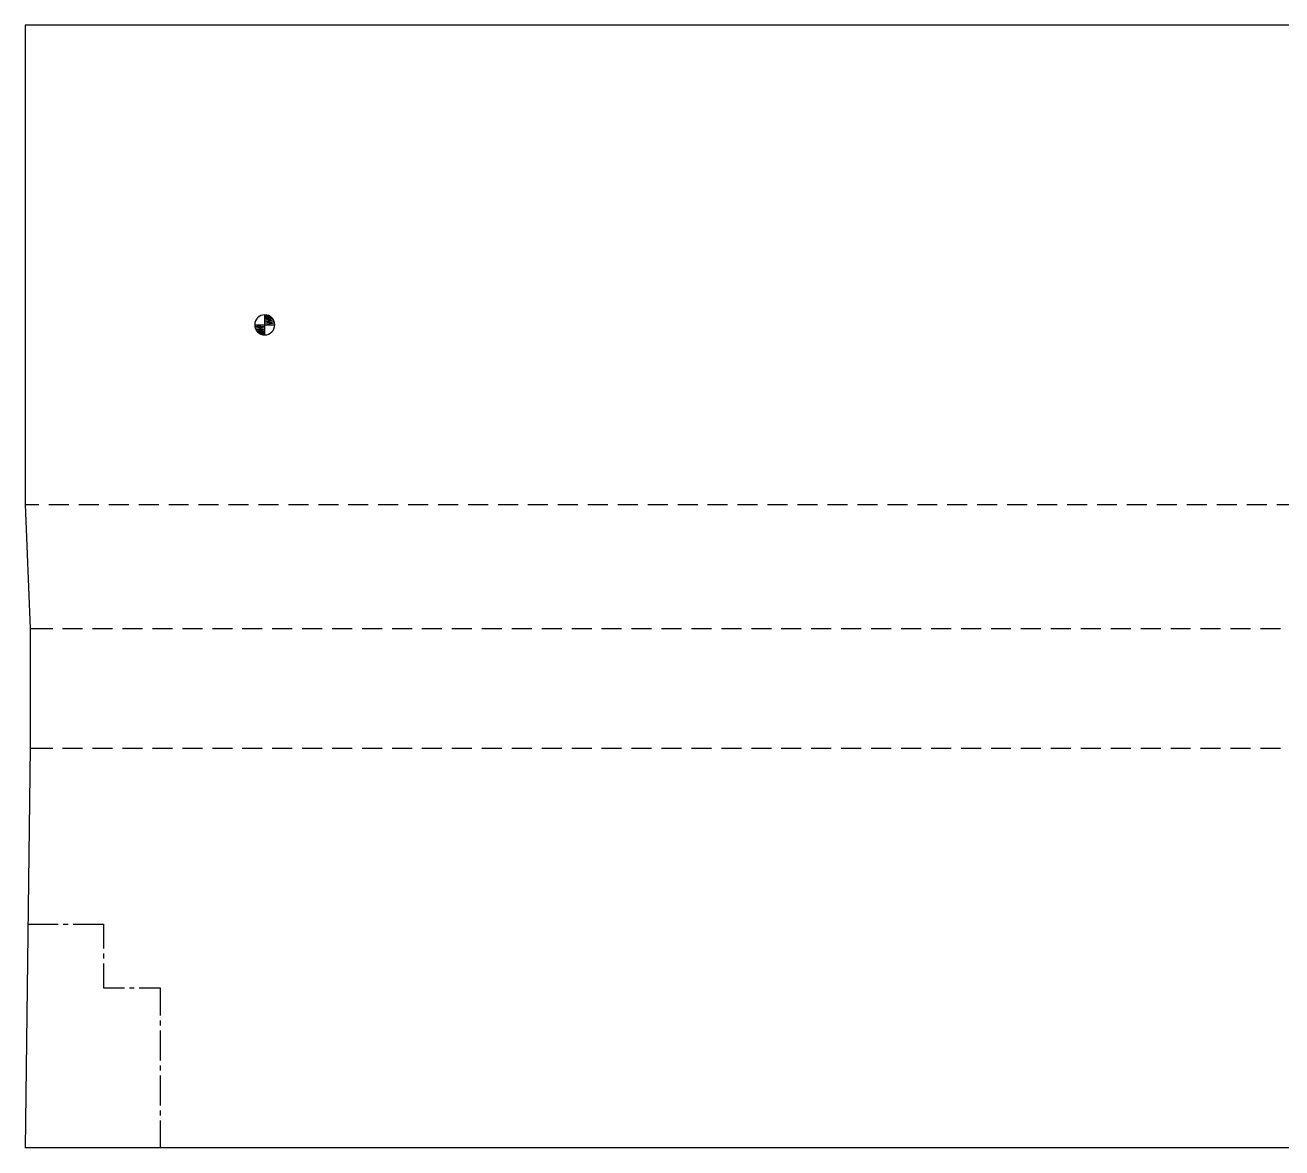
# Model space of a CAD drawing. Header units: millimetres. Extents: x -487 to 1870, y -1112 to 337.
# Drawn here: x -487.2 to -87.5, y -19.8 to 337.2 of the extents above; entities that cross this region are included whole.
import ezdxf

# ---------------------------------------------------------------- set-up
doc = ezdxf.new("R2010")
doc.units = ezdxf.units.MM
doc.header["$MEASUREMENT"] = 0
doc.layers.add('Layer 1', color=7, linetype='Continuous')

msp = doc.modelspace()

# ---------------------------------------------------------------- linework, layer by layer
at = {"layer": 'Layer 1', "lineweight": 30}
msp.add_open_spline([(208.7603, 184.7595), (208.7603, 184.7595), (124.7921, 184.7595), (124.7921, 184.7595), (124.7921, 184.7595), (124.7921, 337.1595), (124.7921, 337.1595), (124.7921, 337.1595), (-487.2421, 337.1595), (-487.2421, 337.1595), (-487.2421, 337.1595), (-487.2421, 184.7595), (-487.2421, 184.7595)], degree=3, knots=[0, 0, 0, 0, 0.25, 0.25, 0.25, 0.5, 0.5, 0.5, 0.75, 0.75, 0.75, 1, 1, 1, 1], dxfattribs=at)
at = {"layer": 'Layer 1', "color": 144, "lineweight": 30}
msp.add_open_spline([(-407.8459, 241.8777), (-407.8459, 240.1184), (-409.2721, 238.6921), (-411.0315, 238.6921), (-412.7908, 238.6921), (-414.2171, 240.1184), (-414.2171, 241.8777), (-414.2171, 243.6371), (-412.7908, 245.0633), (-411.0315, 245.0633), (-409.2721, 245.0633), (-407.8459, 243.6371), (-407.8459, 241.8777)], degree=3, knots=[0, 0, 0, 0, 0.25, 0.25, 0.25, 0.5, 0.5, 0.5, 0.75, 0.75, 0.75, 1, 1, 1, 1], dxfattribs=at)
at = {"layer": 'Layer 1', "color": 144, "lineweight": 0}
for points in [[(-411.0421, 245.0421), (-411.0421, 245.0421), (-410.5552, 245.0421), (-410.5552, 245.0421), (-410.5552, 245.0421), (-411.0421, 245.0633), (-411.0421, 245.0633), (-411.0421, 245.0633), (-411.0421, 245.0421), (-411.0421, 245.0421)], [(-411.0421, 244.9151), (-411.0421, 244.9151), (-411.0421, 245.0421), (-411.0421, 245.0421), (-411.0421, 245.0421), (-410.5552, 245.0421), (-410.5552, 245.0421), (-410.5552, 245.0421), (-411.0421, 244.9151), (-411.0421, 244.9151)], [(-411.0421, 244.9151), (-411.0421, 244.9151), (-410.0684, 244.9151), (-410.0684, 244.9151), (-410.0684, 244.9151), (-410.5552, 245.0421), (-410.5552, 245.0421), (-410.5552, 245.0421), (-411.0421, 244.9151), (-411.0421, 244.9151)], [(-409.6027, 244.7246), (-409.6027, 244.7246), (-411.0421, 244.7246), (-411.0421, 244.7246), (-411.0421, 244.7246), (-410.0684, 244.9151), (-410.0684, 244.9151), (-410.0684, 244.9151), (-409.6027, 244.7246), (-409.6027, 244.7246)], [(-411.0421, 244.7246), (-411.0421, 244.7246), (-410.0684, 244.9151), (-410.0684, 244.9151), (-410.0684, 244.9151), (-411.0421, 244.9151), (-411.0421, 244.9151), (-411.0421, 244.9151), (-411.0421, 244.7246), (-411.0421, 244.7246)], [(-409.1794, 244.4706), (-409.1794, 244.4706), (-411.0421, 244.4706), (-411.0421, 244.4706), (-411.0421, 244.4706), (-409.6027, 244.7246), (-409.6027, 244.7246), (-409.6027, 244.7246), (-409.1794, 244.4706), (-409.1794, 244.4706)], [(-411.0421, 244.4706), (-411.0421, 244.4706), (-409.6027, 244.7246), (-409.6027, 244.7246), (-409.6027, 244.7246), (-411.0421, 244.7246), (-411.0421, 244.7246), (-411.0421, 244.7246), (-411.0421, 244.4706), (-411.0421, 244.4706)], [(-408.7984, 244.132), (-408.7984, 244.132), (-411.0421, 244.132), (-411.0421, 244.132), (-411.0421, 244.132), (-409.1794, 244.4706), (-409.1794, 244.4706), (-409.1794, 244.4706), (-408.7984, 244.132), (-408.7984, 244.132)], [(-411.0421, 244.132), (-411.0421, 244.132), (-409.1794, 244.4706), (-409.1794, 244.4706), (-409.1794, 244.4706), (-411.0421, 244.4706), (-411.0421, 244.4706), (-411.0421, 244.4706), (-411.0421, 244.132), (-411.0421, 244.132)], [(-408.4809, 243.7721), (-408.4809, 243.7721), (-411.0421, 243.7721), (-411.0421, 243.7721), (-411.0421, 243.7721), (-408.7984, 244.132), (-408.7984, 244.132), (-408.7984, 244.132), (-408.4809, 243.7721), (-408.4809, 243.7721)], [(-411.0421, 243.7721), (-411.0421, 243.7721), (-408.7984, 244.132), (-408.7984, 244.132), (-408.7984, 244.132), (-411.0421, 244.132), (-411.0421, 244.132), (-411.0421, 244.132), (-411.0421, 243.7721), (-411.0421, 243.7721)], [(-414.1747, 241.4015), (-414.1747, 241.4015), (-411.0421, 241.8883), (-411.0421, 241.8883), (-411.0421, 241.8883), (-414.2171, 241.8883), (-414.2171, 241.8883), (-414.2171, 241.8883), (-414.1747, 241.4015), (-414.1747, 241.4015)], [(-411.0421, 241.4015), (-411.0421, 241.4015), (-414.1747, 241.4015), (-414.1747, 241.4015), (-414.1747, 241.4015), (-411.0421, 241.8883), (-411.0421, 241.8883), (-411.0421, 241.8883), (-411.0421, 241.4015), (-411.0421, 241.4015)], [(-414.0689, 240.9146), (-414.0689, 240.9146), (-411.0421, 241.4015), (-411.0421, 241.4015), (-411.0421, 241.4015), (-414.1747, 241.4015), (-414.1747, 241.4015), (-414.1747, 241.4015), (-414.0689, 240.9146), (-414.0689, 240.9146)], [(-411.0421, 240.9146), (-411.0421, 240.9146), (-414.0689, 240.9146), (-414.0689, 240.9146), (-414.0689, 240.9146), (-411.0421, 241.4015), (-411.0421, 241.4015), (-411.0421, 241.4015), (-411.0421, 240.9146), (-411.0421, 240.9146)], [(-413.8784, 240.449), (-413.8784, 240.449), (-411.0421, 240.9146), (-411.0421, 240.9146), (-411.0421, 240.9146), (-414.0689, 240.9146), (-414.0689, 240.9146), (-414.0689, 240.9146), (-413.8784, 240.449), (-413.8784, 240.449)], [(-411.0421, 240.449), (-411.0421, 240.449), (-413.8784, 240.449), (-413.8784, 240.449), (-413.8784, 240.449), (-411.0421, 240.9146), (-411.0421, 240.9146), (-411.0421, 240.9146), (-411.0421, 240.449), (-411.0421, 240.449)], [(-413.6244, 240.0256), (-413.6244, 240.0256), (-411.0421, 240.449), (-411.0421, 240.449), (-411.0421, 240.449), (-413.8784, 240.449), (-413.8784, 240.449), (-413.8784, 240.449), (-413.6244, 240.0256), (-413.6244, 240.0256)], [(-411.0421, 240.0256), (-411.0421, 240.0256), (-413.6244, 240.0256), (-413.6244, 240.0256), (-413.6244, 240.0256), (-411.0421, 240.449), (-411.0421, 240.449), (-411.0421, 240.449), (-411.0421, 240.0256), (-411.0421, 240.0256)], [(-413.2857, 239.6446), (-413.2857, 239.6446), (-411.0421, 240.0256), (-411.0421, 240.0256), (-411.0421, 240.0256), (-413.6244, 240.0256), (-413.6244, 240.0256), (-413.6244, 240.0256), (-413.2857, 239.6446), (-413.2857, 239.6446)], [(-411.0421, 239.6446), (-411.0421, 239.6446), (-413.2857, 239.6446), (-413.2857, 239.6446), (-413.2857, 239.6446), (-411.0421, 240.0256), (-411.0421, 240.0256), (-411.0421, 240.0256), (-411.0421, 239.6446), (-411.0421, 239.6446)], [(-408.2269, 243.3488), (-408.2269, 243.3488), (-411.0421, 243.3488), (-411.0421, 243.3488), (-411.0421, 243.3488), (-408.4809, 243.7721), (-408.4809, 243.7721), (-408.4809, 243.7721), (-408.2269, 243.3488), (-408.2269, 243.3488)], [(-411.0421, 243.3488), (-411.0421, 243.3488), (-408.4809, 243.7721), (-408.4809, 243.7721), (-408.4809, 243.7721), (-411.0421, 243.7721), (-411.0421, 243.7721), (-411.0421, 243.7721), (-411.0421, 243.3488), (-411.0421, 243.3488)], [(-408.0364, 242.8831), (-408.0364, 242.8831), (-411.0421, 242.8831), (-411.0421, 242.8831), (-411.0421, 242.8831), (-408.2269, 243.3488), (-408.2269, 243.3488), (-408.2269, 243.3488), (-408.0364, 242.8831), (-408.0364, 242.8831)], [(-411.0421, 242.8831), (-411.0421, 242.8831), (-408.2269, 243.3488), (-408.2269, 243.3488), (-408.2269, 243.3488), (-411.0421, 243.3488), (-411.0421, 243.3488), (-411.0421, 243.3488), (-411.0421, 242.8831), (-411.0421, 242.8831)], [(-407.9094, 242.3963), (-407.9094, 242.3963), (-411.0421, 242.3963), (-411.0421, 242.3963), (-411.0421, 242.3963), (-408.0364, 242.8831), (-408.0364, 242.8831), (-408.0364, 242.8831), (-407.9094, 242.3963), (-407.9094, 242.3963)], [(-411.0421, 242.3963), (-411.0421, 242.3963), (-408.0364, 242.8831), (-408.0364, 242.8831), (-408.0364, 242.8831), (-411.0421, 242.8831), (-411.0421, 242.8831), (-411.0421, 242.8831), (-411.0421, 242.3963), (-411.0421, 242.3963)], [(-407.8671, 241.8883), (-407.8671, 241.8883), (-411.0421, 241.8883), (-411.0421, 241.8883), (-411.0421, 241.8883), (-407.9094, 242.3963), (-407.9094, 242.3963), (-407.9094, 242.3963), (-407.8671, 241.8883), (-407.8671, 241.8883)], [(-411.0421, 241.8883), (-411.0421, 241.8883), (-407.9094, 242.3963), (-407.9094, 242.3963), (-407.9094, 242.3963), (-411.0421, 242.3963), (-411.0421, 242.3963), (-411.0421, 242.3963), (-411.0421, 241.8883), (-411.0421, 241.8883)], [(-412.9047, 239.3271), (-412.9047, 239.3271), (-411.0421, 239.6446), (-411.0421, 239.6446), (-411.0421, 239.6446), (-413.2857, 239.6446), (-413.2857, 239.6446), (-413.2857, 239.6446), (-412.9047, 239.3271), (-412.9047, 239.3271)], [(-411.0421, 239.3271), (-411.0421, 239.3271), (-412.9047, 239.3271), (-412.9047, 239.3271), (-412.9047, 239.3271), (-411.0421, 239.6446), (-411.0421, 239.6446), (-411.0421, 239.6446), (-411.0421, 239.3271), (-411.0421, 239.3271)], [(-412.4814, 239.0731), (-412.4814, 239.0731), (-411.0421, 239.3271), (-411.0421, 239.3271), (-411.0421, 239.3271), (-412.9047, 239.3271), (-412.9047, 239.3271), (-412.9047, 239.3271), (-412.4814, 239.0731), (-412.4814, 239.0731)], [(-411.0421, 239.0731), (-411.0421, 239.0731), (-412.4814, 239.0731), (-412.4814, 239.0731), (-412.4814, 239.0731), (-411.0421, 239.3271), (-411.0421, 239.3271), (-411.0421, 239.3271), (-411.0421, 239.0731), (-411.0421, 239.0731)], [(-412.0369, 238.8826), (-412.0369, 238.8826), (-411.0421, 239.0731), (-411.0421, 239.0731), (-411.0421, 239.0731), (-412.4814, 239.0731), (-412.4814, 239.0731), (-412.4814, 239.0731), (-412.0369, 238.8826), (-412.0369, 238.8826)], [(-411.0421, 238.8826), (-411.0421, 238.8826), (-412.0369, 238.8826), (-412.0369, 238.8826), (-412.0369, 238.8826), (-411.0421, 239.0731), (-411.0421, 239.0731), (-411.0421, 239.0731), (-411.0421, 238.8826), (-411.0421, 238.8826)], [(-411.5501, 238.7556), (-411.5501, 238.7556), (-411.0421, 238.8826), (-411.0421, 238.8826), (-411.0421, 238.8826), (-412.0369, 238.8826), (-412.0369, 238.8826), (-412.0369, 238.8826), (-411.5501, 238.7556), (-411.5501, 238.7556)], [(-411.0421, 238.7556), (-411.0421, 238.7556), (-411.5501, 238.7556), (-411.5501, 238.7556), (-411.5501, 238.7556), (-411.0421, 238.8826), (-411.0421, 238.8826), (-411.0421, 238.8826), (-411.0421, 238.7556), (-411.0421, 238.7556)], [(-411.0421, 238.7133), (-411.0421, 238.7133), (-411.0421, 238.7556), (-411.0421, 238.7556), (-411.0421, 238.7556), (-411.5501, 238.7556), (-411.5501, 238.7556), (-411.5501, 238.7556), (-411.0421, 238.7133), (-411.0421, 238.7133)]]:
    msp.add_open_spline(points, degree=3, knots=[0, 0, 0, 0, 0.33333333, 0.33333333, 0.33333333, 0.66666667, 0.66666667, 0.66666667, 1, 1, 1, 1], dxfattribs=at)
at = {"layer": 'Layer 1', "color": 144, "lineweight": 25}
for points in [[(-411.0421, 238.7133), (-411.0421, 238.7133), (-411.0421, 245.0633), (-411.0421, 245.0633)], [(-414.2171, 241.8883), (-414.2171, 241.8883), (-407.8671, 241.8883), (-407.8671, 241.8883)]]:
    msp.add_open_spline(points, degree=3, dxfattribs=at)
at = {"layer": 'Layer 1', "color": 5, "lineweight": 30}
for points in [[(-487.2421, 184.7595), (-487.2421, 184.7595), (-482.8606, 184.7595), (-482.8606, 184.7595)], [(-479.6856, 184.7595), (-479.6856, 184.7595), (-473.3356, 184.7595), (-473.3356, 184.7595)], [(-470.1606, 184.7595), (-470.1606, 184.7595), (-463.8106, 184.7595), (-463.8106, 184.7595)], [(-460.6356, 184.7595), (-460.6356, 184.7595), (-454.2856, 184.7595), (-454.2856, 184.7595)], [(-451.1106, 184.7595), (-451.1106, 184.7595), (-444.7606, 184.7595), (-444.7606, 184.7595)], [(-441.5856, 184.7595), (-441.5856, 184.7595), (-435.2356, 184.7595), (-435.2356, 184.7595)], [(-432.0606, 184.7595), (-432.0606, 184.7595), (-425.7106, 184.7595), (-425.7106, 184.7595)], [(-422.5356, 184.7595), (-422.5356, 184.7595), (-416.1856, 184.7595), (-416.1856, 184.7595)], [(-413.0106, 184.7595), (-413.0106, 184.7595), (-406.6606, 184.7595), (-406.6606, 184.7595)], [(-403.4856, 184.7595), (-403.4856, 184.7595), (-397.1356, 184.7595), (-397.1356, 184.7595)], [(-393.9606, 184.7595), (-393.9606, 184.7595), (-387.6106, 184.7595), (-387.6106, 184.7595)], [(-384.4356, 184.7595), (-384.4356, 184.7595), (-378.0856, 184.7595), (-378.0856, 184.7595)], [(-374.9106, 184.7595), (-374.9106, 184.7595), (-368.5606, 184.7595), (-368.5606, 184.7595)], [(-365.3856, 184.7595), (-365.3856, 184.7595), (-359.0356, 184.7595), (-359.0356, 184.7595)], [(-355.8606, 184.7595), (-355.8606, 184.7595), (-349.5106, 184.7595), (-349.5106, 184.7595)], [(-346.3356, 184.7595), (-346.3356, 184.7595), (-339.9856, 184.7595), (-339.9856, 184.7595)], [(-336.8106, 184.7595), (-336.8106, 184.7595), (-330.4606, 184.7595), (-330.4606, 184.7595)], [(-327.2856, 184.7595), (-327.2856, 184.7595), (-320.9356, 184.7595), (-320.9356, 184.7595)], [(-317.7606, 184.7595), (-317.7606, 184.7595), (-311.4106, 184.7595), (-311.4106, 184.7595)], [(-308.2356, 184.7595), (-308.2356, 184.7595), (-301.8856, 184.7595), (-301.8856, 184.7595)], [(-298.7106, 184.7595), (-298.7106, 184.7595), (-292.3606, 184.7595), (-292.3606, 184.7595)], [(-289.1856, 184.7595), (-289.1856, 184.7595), (-282.8356, 184.7595), (-282.8356, 184.7595)], [(-279.6606, 184.7595), (-279.6606, 184.7595), (-273.3106, 184.7595), (-273.3106, 184.7595)], [(-270.1356, 184.7595), (-270.1356, 184.7595), (-263.7856, 184.7595), (-263.7856, 184.7595)], [(-260.6106, 184.7595), (-260.6106, 184.7595), (-254.2606, 184.7595), (-254.2606, 184.7595)], [(-251.0856, 184.7595), (-251.0856, 184.7595), (-244.7144, 184.7595), (-244.7144, 184.7595)], [(-241.5394, 184.7595), (-241.5394, 184.7595), (-235.1894, 184.7595), (-235.1894, 184.7595)], [(-232.0144, 184.7595), (-232.0144, 184.7595), (-225.6644, 184.7595), (-225.6644, 184.7595)], [(-222.4894, 184.7595), (-222.4894, 184.7595), (-216.1394, 184.7595), (-216.1394, 184.7595)], [(-212.9644, 184.7595), (-212.9644, 184.7595), (-206.6144, 184.7595), (-206.6144, 184.7595)], [(-203.4394, 184.7595), (-203.4394, 184.7595), (-197.0894, 184.7595), (-197.0894, 184.7595)], [(-193.9144, 184.7595), (-193.9144, 184.7595), (-187.5644, 184.7595), (-187.5644, 184.7595)], [(-184.3894, 184.7595), (-184.3894, 184.7595), (-178.0394, 184.7595), (-178.0394, 184.7595)], [(-174.8644, 184.7595), (-174.8644, 184.7595), (-168.5144, 184.7595), (-168.5144, 184.7595)], [(-165.3394, 184.7595), (-165.3394, 184.7595), (-158.9894, 184.7595), (-158.9894, 184.7595)], [(-155.8144, 184.7595), (-155.8144, 184.7595), (-149.4644, 184.7595), (-149.4644, 184.7595)], [(-146.2894, 184.7595), (-146.2894, 184.7595), (-139.9394, 184.7595), (-139.9394, 184.7595)], [(-136.7644, 184.7595), (-136.7644, 184.7595), (-130.4144, 184.7595), (-130.4144, 184.7595)], [(-127.2394, 184.7595), (-127.2394, 184.7595), (-120.8894, 184.7595), (-120.8894, 184.7595)], [(-117.7144, 184.7595), (-117.7144, 184.7595), (-111.3644, 184.7595), (-111.3644, 184.7595)], [(-108.1894, 184.7595), (-108.1894, 184.7595), (-101.8394, 184.7595), (-101.8394, 184.7595)], [(-98.6644, 184.7595), (-98.6644, 184.7595), (-92.3144, 184.7595), (-92.3144, 184.7595)], [(-89.1394, 184.7595), (-89.1394, 184.7595), (-82.7894, 184.7595), (-82.7894, 184.7595)], [(-485.6546, 145.3683), (-485.6546, 145.3683), (-478.4791, 145.3683), (-478.4791, 145.3683)], [(-475.3041, 145.3683), (-475.3041, 145.3683), (-468.9541, 145.3683), (-468.9541, 145.3683)], [(-465.7791, 145.3683), (-465.7791, 145.3683), (-459.4291, 145.3683), (-459.4291, 145.3683)], [(-456.2541, 145.3683), (-456.2541, 145.3683), (-449.9041, 145.3683), (-449.9041, 145.3683)], [(-446.7291, 145.3683), (-446.7291, 145.3683), (-440.3791, 145.3683), (-440.3791, 145.3683)], [(-437.2041, 145.3683), (-437.2041, 145.3683), (-430.8541, 145.3683), (-430.8541, 145.3683)], [(-427.6791, 145.3683), (-427.6791, 145.3683), (-421.3291, 145.3683), (-421.3291, 145.3683)], [(-418.1541, 145.3683), (-418.1541, 145.3683), (-411.8041, 145.3683), (-411.8041, 145.3683)], [(-408.6291, 145.3683), (-408.6291, 145.3683), (-402.2791, 145.3683), (-402.2791, 145.3683)], [(-399.1041, 145.3683), (-399.1041, 145.3683), (-392.7541, 145.3683), (-392.7541, 145.3683)], [(-389.5791, 145.3683), (-389.5791, 145.3683), (-383.2291, 145.3683), (-383.2291, 145.3683)], [(-380.0541, 145.3683), (-380.0541, 145.3683), (-373.7041, 145.3683), (-373.7041, 145.3683)], [(-370.5291, 145.3683), (-370.5291, 145.3683), (-364.1791, 145.3683), (-364.1791, 145.3683)], [(-361.0041, 145.3683), (-361.0041, 145.3683), (-354.6541, 145.3683), (-354.6541, 145.3683)], [(-351.4791, 145.3683), (-351.4791, 145.3683), (-345.1291, 145.3683), (-345.1291, 145.3683)], [(-341.9541, 145.3683), (-341.9541, 145.3683), (-335.6041, 145.3683), (-335.6041, 145.3683)], [(-332.4291, 145.3683), (-332.4291, 145.3683), (-326.0791, 145.3683), (-326.0791, 145.3683)], [(-322.9041, 145.3683), (-322.9041, 145.3683), (-316.5541, 145.3683), (-316.5541, 145.3683)], [(-313.3791, 145.3683), (-313.3791, 145.3683), (-307.0291, 145.3683), (-307.0291, 145.3683)], [(-303.8541, 145.3683), (-303.8541, 145.3683), (-297.5041, 145.3683), (-297.5041, 145.3683)], [(-294.3291, 145.3683), (-294.3291, 145.3683), (-287.9791, 145.3683), (-287.9791, 145.3683)], [(-284.8041, 145.3683), (-284.8041, 145.3683), (-278.4541, 145.3683), (-278.4541, 145.3683)], [(-275.2791, 145.3683), (-275.2791, 145.3683), (-268.9291, 145.3683), (-268.9291, 145.3683)], [(-265.7541, 145.3683), (-265.7541, 145.3683), (-259.4041, 145.3683), (-259.4041, 145.3683)], [(-256.2291, 145.3683), (-256.2291, 145.3683), (-249.8791, 145.3683), (-249.8791, 145.3683)], [(-246.7041, 145.3683), (-246.7041, 145.3683), (-240.3541, 145.3683), (-240.3541, 145.3683)], [(-237.1791, 145.3683), (-237.1791, 145.3683), (-230.8291, 145.3683), (-230.8291, 145.3683)], [(-227.6541, 145.3683), (-227.6541, 145.3683), (-221.3041, 145.3683), (-221.3041, 145.3683)], [(-218.1291, 145.3683), (-218.1291, 145.3683), (-211.7791, 145.3683), (-211.7791, 145.3683)], [(-208.6041, 145.3683), (-208.6041, 145.3683), (-202.2329, 145.3683), (-202.2329, 145.3683)], [(-199.0579, 145.3683), (-199.0579, 145.3683), (-192.7079, 145.3683), (-192.7079, 145.3683)], [(-189.5329, 145.3683), (-189.5329, 145.3683), (-183.1829, 145.3683), (-183.1829, 145.3683)], [(-180.0079, 145.3683), (-180.0079, 145.3683), (-173.6579, 145.3683), (-173.6579, 145.3683)], [(-170.4829, 145.3683), (-170.4829, 145.3683), (-164.1329, 145.3683), (-164.1329, 145.3683)], [(-160.9579, 145.3683), (-160.9579, 145.3683), (-154.6079, 145.3683), (-154.6079, 145.3683)], [(-151.4329, 145.3683), (-151.4329, 145.3683), (-145.0829, 145.3683), (-145.0829, 145.3683)], [(-141.9079, 145.3683), (-141.9079, 145.3683), (-135.5579, 145.3683), (-135.5579, 145.3683)], [(-132.3829, 145.3683), (-132.3829, 145.3683), (-126.0329, 145.3683), (-126.0329, 145.3683)], [(-122.8579, 145.3683), (-122.8579, 145.3683), (-116.5079, 145.3683), (-116.5079, 145.3683)], [(-113.3329, 145.3683), (-113.3329, 145.3683), (-106.9829, 145.3683), (-106.9829, 145.3683)], [(-103.8079, 145.3683), (-103.8079, 145.3683), (-97.4579, 145.3683), (-97.4579, 145.3683)], [(-94.2829, 145.3683), (-94.2829, 145.3683), (-87.9329, 145.3683), (-87.9329, 145.3683)], [(-485.6546, 107.2683), (-485.6546, 107.2683), (-478.4791, 107.2683), (-478.4791, 107.2683)], [(-475.3041, 107.2683), (-475.3041, 107.2683), (-468.9541, 107.2683), (-468.9541, 107.2683)], [(-465.7791, 107.2683), (-465.7791, 107.2683), (-459.4291, 107.2683), (-459.4291, 107.2683)], [(-456.2541, 107.2683), (-456.2541, 107.2683), (-449.9041, 107.2683), (-449.9041, 107.2683)], [(-446.7291, 107.2683), (-446.7291, 107.2683), (-440.3791, 107.2683), (-440.3791, 107.2683)], [(-437.2041, 107.2683), (-437.2041, 107.2683), (-430.8541, 107.2683), (-430.8541, 107.2683)], [(-427.6791, 107.2683), (-427.6791, 107.2683), (-421.3291, 107.2683), (-421.3291, 107.2683)], [(-418.1541, 107.2683), (-418.1541, 107.2683), (-411.8041, 107.2683), (-411.8041, 107.2683)], [(-408.6291, 107.2683), (-408.6291, 107.2683), (-402.2791, 107.2683), (-402.2791, 107.2683)], [(-399.1041, 107.2683), (-399.1041, 107.2683), (-392.7541, 107.2683), (-392.7541, 107.2683)], [(-389.5791, 107.2683), (-389.5791, 107.2683), (-383.2291, 107.2683), (-383.2291, 107.2683)], [(-380.0541, 107.2683), (-380.0541, 107.2683), (-373.7041, 107.2683), (-373.7041, 107.2683)], [(-370.5291, 107.2683), (-370.5291, 107.2683), (-364.1791, 107.2683), (-364.1791, 107.2683)], [(-361.0041, 107.2683), (-361.0041, 107.2683), (-354.6541, 107.2683), (-354.6541, 107.2683)], [(-351.4791, 107.2683), (-351.4791, 107.2683), (-345.1291, 107.2683), (-345.1291, 107.2683)], [(-341.9541, 107.2683), (-341.9541, 107.2683), (-335.6041, 107.2683), (-335.6041, 107.2683)], [(-332.4291, 107.2683), (-332.4291, 107.2683), (-326.0791, 107.2683), (-326.0791, 107.2683)], [(-322.9041, 107.2683), (-322.9041, 107.2683), (-316.5541, 107.2683), (-316.5541, 107.2683)], [(-313.3791, 107.2683), (-313.3791, 107.2683), (-307.0291, 107.2683), (-307.0291, 107.2683)], [(-303.8541, 107.2683), (-303.8541, 107.2683), (-297.5041, 107.2683), (-297.5041, 107.2683)], [(-294.3291, 107.2683), (-294.3291, 107.2683), (-287.9791, 107.2683), (-287.9791, 107.2683)], [(-284.8041, 107.2683), (-284.8041, 107.2683), (-278.4541, 107.2683), (-278.4541, 107.2683)], [(-275.2791, 107.2683), (-275.2791, 107.2683), (-268.9291, 107.2683), (-268.9291, 107.2683)], [(-265.7541, 107.2683), (-265.7541, 107.2683), (-259.4041, 107.2683), (-259.4041, 107.2683)], [(-256.2291, 107.2683), (-256.2291, 107.2683), (-249.8791, 107.2683), (-249.8791, 107.2683)], [(-246.7041, 107.2683), (-246.7041, 107.2683), (-240.3541, 107.2683), (-240.3541, 107.2683)], [(-237.1791, 107.2683), (-237.1791, 107.2683), (-230.8291, 107.2683), (-230.8291, 107.2683)], [(-227.6541, 107.2683), (-227.6541, 107.2683), (-221.3041, 107.2683), (-221.3041, 107.2683)], [(-218.1291, 107.2683), (-218.1291, 107.2683), (-211.7791, 107.2683), (-211.7791, 107.2683)], [(-208.6041, 107.2683), (-208.6041, 107.2683), (-202.2329, 107.2683), (-202.2329, 107.2683)], [(-199.0579, 107.2683), (-199.0579, 107.2683), (-192.7079, 107.2683), (-192.7079, 107.2683)], [(-189.5329, 107.2683), (-189.5329, 107.2683), (-183.1829, 107.2683), (-183.1829, 107.2683)], [(-180.0079, 107.2683), (-180.0079, 107.2683), (-173.6579, 107.2683), (-173.6579, 107.2683)], [(-170.4829, 107.2683), (-170.4829, 107.2683), (-164.1329, 107.2683), (-164.1329, 107.2683)], [(-160.9579, 107.2683), (-160.9579, 107.2683), (-154.6079, 107.2683), (-154.6079, 107.2683)], [(-151.4329, 107.2683), (-151.4329, 107.2683), (-145.0829, 107.2683), (-145.0829, 107.2683)], [(-141.9079, 107.2683), (-141.9079, 107.2683), (-135.5579, 107.2683), (-135.5579, 107.2683)], [(-132.3829, 107.2683), (-132.3829, 107.2683), (-126.0329, 107.2683), (-126.0329, 107.2683)], [(-122.8579, 107.2683), (-122.8579, 107.2683), (-116.5079, 107.2683), (-116.5079, 107.2683)], [(-113.3329, 107.2683), (-113.3329, 107.2683), (-106.9829, 107.2683), (-106.9829, 107.2683)], [(-103.8079, 107.2683), (-103.8079, 107.2683), (-97.4579, 107.2683), (-97.4579, 107.2683)], [(-94.2829, 107.2683), (-94.2829, 107.2683), (-87.9329, 107.2683), (-87.9329, 107.2683)], [(-486.3531, 51.4095), (-486.3531, 51.4095), (-476.7011, 51.4095), (-476.7011, 51.4095)], [(-475.1136, 51.4095), (-475.1136, 51.4095), (-473.5261, 51.4095), (-473.5261, 51.4095)], [(-471.9386, 51.4095), (-471.9386, 51.4095), (-462.3077, 51.4095), (-462.3077, 51.4095)], [(-462.3077, 51.4095), (-462.3077, 51.4095), (-462.3077, 43.6201), (-462.3077, 43.6201)], [(-462.3077, 42.0326), (-462.3077, 42.0326), (-462.3077, 40.4451), (-462.3077, 40.4451)], [(-462.3077, 38.8576), (-462.3077, 38.8576), (-462.3077, 31.0683), (-462.3077, 31.0683)], [(-462.3077, 31.0683), (-462.3077, 31.0683), (-455.6826, 31.0683), (-455.6826, 31.0683)], [(-454.0951, 31.0683), (-454.0951, 31.0683), (-452.5076, 31.0683), (-452.5076, 31.0683)], [(-450.9201, 31.0683), (-450.9201, 31.0683), (-444.3161, 31.0683), (-444.3161, 31.0683)], [(-444.3161, 31.0683), (-444.3161, 31.0683), (-444.3161, 22.3265), (-444.3161, 22.3265)], [(-444.3161, 20.739), (-444.3161, 20.739), (-444.3161, 19.1515), (-444.3161, 19.1515)], [(-444.3161, 17.564), (-444.3161, 17.564), (-444.3161, 8.039), (-444.3161, 8.039)], [(-444.3161, 6.4515), (-444.3161, 6.4515), (-444.3161, 4.864), (-444.3161, 4.864)], [(-444.3161, 3.2765), (-444.3161, 3.2765), (-444.3161, -6.2485), (-444.3161, -6.2485)], [(-444.3161, -7.836), (-444.3161, -7.836), (-444.3161, -9.4235), (-444.3161, -9.4235)], [(-444.3161, -11.011), (-444.3161, -11.011), (-444.3161, -19.7529), (-444.3161, -19.7529)]]:
    msp.add_open_spline(points, degree=3, dxfattribs=at)
at = {"layer": 'Layer 1', "lineweight": 30}
for points in [[(-487.2421, 184.7595), (-487.2421, 184.7595), (-485.6546, 145.3683), (-485.6546, 145.3683)], [(-485.6546, 145.4741), (-485.6546, 145.4741), (-485.6546, 106.9085), (-485.6546, 106.9085)], [(-485.6546, 107.2683), (-485.6546, 107.2683), (-487.2421, -19.7529), (-487.2421, -19.7529)], [(205.8181, -19.7529), (205.8181, -19.7529), (-487.2421, -19.7529), (-487.2421, -19.7529)]]:
    msp.add_open_spline(points, degree=3, dxfattribs=at)

doc.saveas('drawing.dxf')
